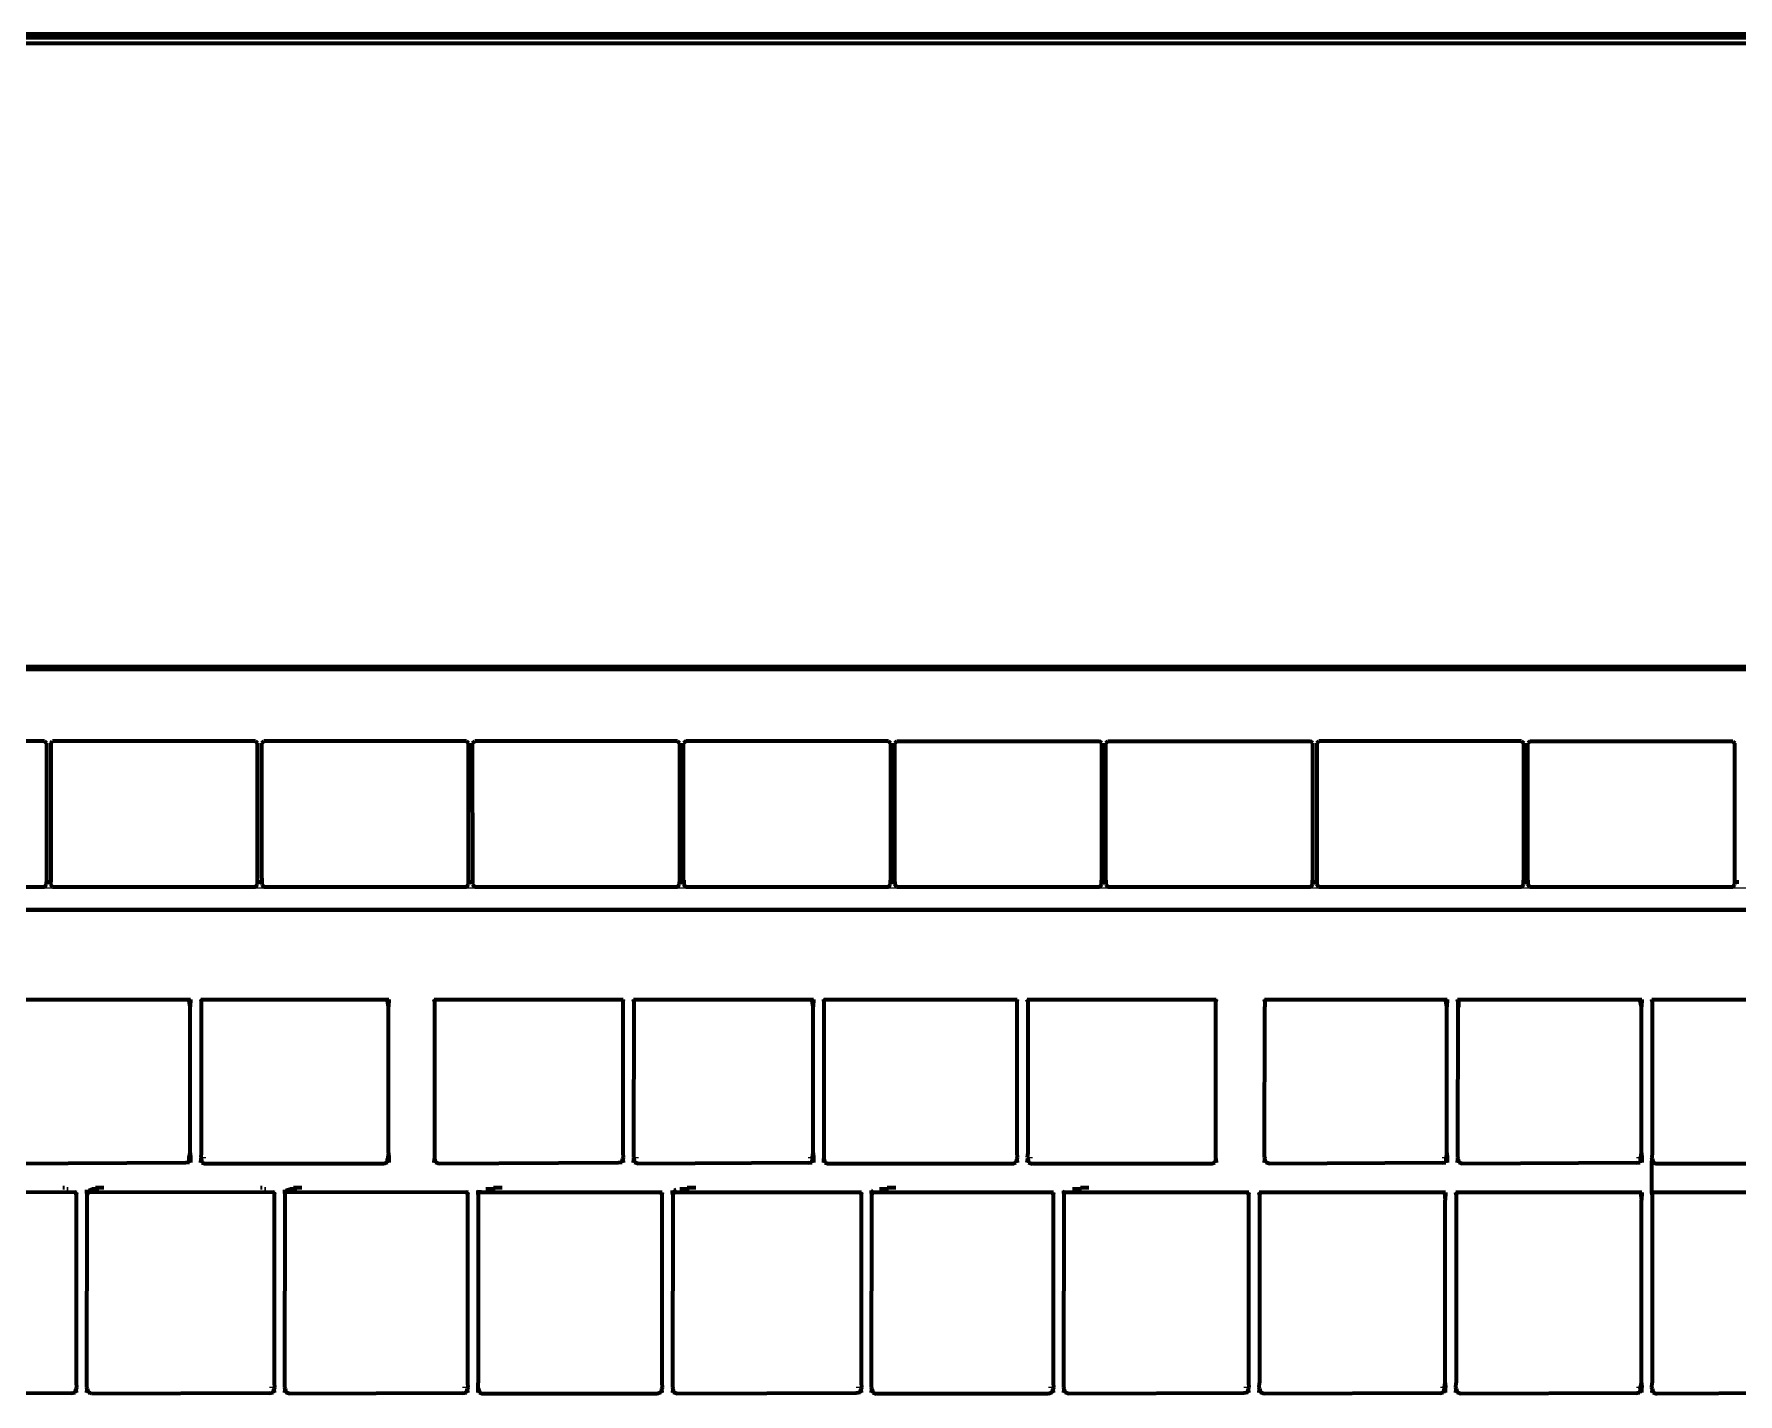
# Model space of a CAD drawing. Header units: millimetres. Extents: x 4307 to 31003, y 2809 to 20009.
# Drawn here: x 10047.6 to 10161.6, y 8753.2 to 8844.1 of the extents above; entities that cross this region are included whole.
import ezdxf

# ---------------------------------------------------------------- set-up
doc = ezdxf.new("R2010")
doc.units = ezdxf.units.MM
doc.layers.add('ProfileEdges', color=7, linetype='Continuous')

msp = doc.modelspace()

# ---------------------------------------------------------------- linework, layer by layer
for p, q in [((10222.2, 8786.99), (10020.43, 8786.99)), ((10020.43, 8785.66), (10222.2, 8785.66)), ((10057.68, 8768.61), (10045.66, 8768.64)), ((10057.94, 8768.98), (10058.02, 8768.98)), ((10058.02, 8768.65), (10057.94, 8768.64)), ((10058.71, 8768.98), (10059.05, 8768.98)), ((10058.79, 8768.64), (10058.71, 8768.65)), ((10071.21, 8768.64), (10058.79, 8768.64)), ((10071.29, 8768.65), (10071.21, 8768.64)), ((10071.22, 8768.98), (10071.29, 8768.98)), ((10074.41, 8768.64), (10074.33, 8768.65)), ((10086.63, 8768.61), (10074.41, 8768.64)), ((10086.89, 8768.98), (10086.97, 8768.98)), ((10086.97, 8768.65), (10086.89, 8768.64)), ((10087.66, 8768.98), (10088, 8768.98)), ((10087.74, 8768.64), (10087.66, 8768.65)), ((10099.36, 8768.61), (10087.74, 8768.64)), ((10099.36, 8768.98), (10099.65, 8768.98)), ((10099.7, 8768.65), (10099.62, 8768.64)), ((10099.65, 8768.98), (10099.7, 8768.98)), ((10100.39, 8768.98), (10100.47, 8768.98)), ((10100.47, 8768.64), (10100.39, 8768.65)), ((10113.24, 8768.64), (10100.47, 8768.64)), ((10113.33, 8768.65), (10113.24, 8768.64)), ((10114.01, 8768.98), (10114.36, 8768.98)), ((10114.1, 8768.64), (10114.01, 8768.65)), ((10126.56, 8768.64), (10114.1, 8768.64)), ((10126.64, 8768.65), (10126.56, 8768.64)), ((10129.89, 8768.98), (10129.97, 8768.98)), ((10129.97, 8768.64), (10129.89, 8768.65)), ((10141.77, 8768.61), (10129.97, 8768.64)), ((10141.77, 8768.98), (10142.06, 8768.98)), ((10142.11, 8768.65), (10142.02, 8768.64)), ((10142.06, 8768.98), (10142.11, 8768.98)), ((10142.79, 8768.98), (10142.88, 8768.98)), ((10142.88, 8768.64), (10142.79, 8768.65)), ((10154.78, 8768.61), (10142.88, 8768.64)), ((10154.78, 8768.98), (10155.07, 8768.98)), ((10155.12, 8768.65), (10155.03, 8768.64)), ((10155.07, 8768.98), (10155.12, 8768.98)), ((10155.8, 8768.98), (10155.89, 8768.98)), ((10155.8, 8768.65), (10155.89, 8768.64)), ((10155.89, 8768.64), (10167.79, 8768.64)), ((10050.05, 8753.25), (10050.31, 8753.25)), ((10050.4, 8753.58), (10050.31, 8753.58)), ((10050.31, 8753.25), (10050.4, 8753.25)), ((10051.08, 8753.25), (10051.17, 8753.25)), ((10063.64, 8753.58), (10063.3, 8753.58)), ((10063.3, 8753.25), (10063.56, 8753.25)), ((10063.56, 8753.25), (10063.64, 8753.25)), ((10064.33, 8753.25), (10064.41, 8753.25)), ((10064.41, 8753.25), (10064.67, 8753.25)), ((10076.58, 8753.58), (10076.23, 8753.58)), ((10076.23, 8753.25), (10076.49, 8753.25)), ((10076.49, 8753.25), (10076.58, 8753.25)), ((10077.35, 8753.58), (10077.26, 8753.58)), ((10077.26, 8753.25), (10077.35, 8753.25)), ((10077.35, 8753.25), (10077.6, 8753.25)), ((10089.24, 8753.25), (10089.5, 8753.25)), ((10089.58, 8753.58), (10089.5, 8753.58)), ((10089.5, 8753.25), (10089.58, 8753.25)), ((10090.27, 8753.25), (10090.35, 8753.25)), ((10090.35, 8753.25), (10090.61, 8753.25)), ((10102.91, 8753.58), (10102.56, 8753.58)), ((10102.56, 8753.25), (10102.82, 8753.25)), ((10102.82, 8753.25), (10102.91, 8753.25)), ((10103.68, 8753.58), (10103.59, 8753.58)), ((10103.59, 8753.25), (10103.68, 8753.25)), ((10103.68, 8753.25), (10103.93, 8753.25)), ((10115.77, 8753.58), (10115.43, 8753.58)), ((10115.43, 8753.25), (10115.68, 8753.25)), ((10115.68, 8753.25), (10115.77, 8753.25)), ((10116.54, 8753.58), (10116.45, 8753.58)), ((10116.45, 8753.25), (10116.54, 8753.25)), ((10116.54, 8753.25), (10116.8, 8753.25)), ((10128.84, 8753.58), (10128.5, 8753.58)), ((10128.5, 8753.25), (10128.76, 8753.25)), ((10128.76, 8753.25), (10128.84, 8753.25)), ((10129.61, 8753.58), (10129.53, 8753.58)), ((10129.53, 8753.25), (10129.61, 8753.25)), ((10129.61, 8753.25), (10129.87, 8753.25)), ((10141.93, 8753.58), (10141.66, 8753.58)), ((10141.66, 8753.25), (10141.81, 8753.25)), ((10141.87, 8753.26), (10142, 8753.25)), ((10142, 8753.58), (10141.93, 8753.58)), ((10142.69, 8753.25), (10142.77, 8753.25)), ((10142.77, 8753.25), (10143.03, 8753.25)), ((10155.05, 8753.58), (10154.78, 8753.58)), ((10154.78, 8753.25), (10154.93, 8753.25)), ((10154.99, 8753.26), (10155.12, 8753.25)), ((10155.12, 8753.58), (10155.05, 8753.58)), ((10155.89, 8753.58), (10155.8, 8753.58)), ((10155.8, 8753.25), (10155.89, 8753.25)), ((10155.89, 8753.25), (10156.15, 8753.25))]:
    msp.add_line(p, q)
at = {"layer": 'ProfileEdges', "lineweight": 211}
for p, q in [((10442.46, 8844.14), (9975.7, 8844.13)), ((10460.81, 8843.51), (9975.77, 8843.51)), ((9994.14, 8843.91), (10442.44, 8843.91)), ((9988.21, 8801.64), (10287.42, 8801.63)), ((10287.25, 8801.81), (9988.37, 8801.81)), ((10048.25, 8796.84), (10034.68, 8796.84)), ((10048.25, 8796.84), (10048.39, 8796.7)), ((10048.39, 8796.7), (10048.39, 8787.42)), ((10048.67, 8796.7), (10048.8, 8796.84)), ((10048.67, 8796.7), (10048.67, 8787.42)), ((10062.37, 8796.84), (10048.8, 8796.84)), ((10062.51, 8796.7), (10062.37, 8796.84)), ((10062.51, 8787.42), (10062.51, 8796.7)), ((10062.79, 8796.7), (10062.92, 8796.84)), ((10062.79, 8787.67), (10062.79, 8796.7)), ((10076.49, 8796.84), (10062.92, 8796.84)), ((10076.49, 8796.84), (10076.63, 8796.7)), ((10076.63, 8787.42), (10076.63, 8796.7)), ((10076.9, 8796.7), (10077.04, 8796.84)), ((10076.91, 8787.42), (10076.9, 8796.7)), ((10090.61, 8796.84), (10077.04, 8796.84)), ((10090.61, 8796.84), (10090.75, 8796.7)), ((10090.75, 8796.7), (10090.75, 8787.42)), ((10091.16, 8796.84), (10091.02, 8796.7)), ((10091.02, 8787.42), (10091.02, 8796.7)), ((10104.73, 8796.84), (10091.16, 8796.84)), ((10104.87, 8796.7), (10104.73, 8796.84)), ((10104.87, 8796.7), (10104.87, 8787.42)), ((10105.28, 8796.84), (10105.14, 8796.7)), ((10105.14, 8787.42), (10105.14, 8796.7)), ((10105.28, 8796.84), (10118.85, 8796.84)), ((10118.99, 8796.7), (10118.85, 8796.84)), ((10118.99, 8787.42), (10118.99, 8796.7)), ((10119.26, 8796.7), (10119.4, 8796.84)), ((10119.26, 8787.42), (10119.26, 8796.7)), ((10119.4, 8796.84), (10132.97, 8796.84)), ((10133.11, 8796.7), (10132.97, 8796.84)), ((10133.11, 8787.42), (10133.11, 8796.7)), ((10133.52, 8796.84), (10133.38, 8796.7)), ((10133.38, 8796.7), (10133.38, 8787.42)), ((10147.09, 8796.84), (10133.52, 8796.84)), ((10147.09, 8796.84), (10147.23, 8796.7)), ((10147.23, 8787.42), (10147.23, 8796.7)), ((10147.64, 8796.82), (10147.5, 8796.7)), ((10147.5, 8787.42), (10147.5, 8796.7)), ((10161.21, 8796.82), (10147.64, 8796.82)), ((10161.21, 8796.82), (10161.35, 8796.7)), ((10161.35, 8787.42), (10161.35, 8796.7)), ((10048.39, 8787.42), (10048.67, 8787.42)), ((10048.39, 8787.24), (10048.39, 8787.42)), ((10048.67, 8787.42), (10048.8, 8787.42)), ((10048.67, 8787.24), (10048.67, 8787.42)), ((10062.51, 8787.42), (10062.79, 8787.42)), ((10062.51, 8787.24), (10062.51, 8787.42)), ((10062.79, 8787.67), (10062.79, 8787.42)), ((10062.79, 8787.42), (10062.79, 8787.24)), ((10076.49, 8787.42), (10076.63, 8787.42)), ((10076.63, 8787.42), (10076.91, 8787.42)), ((10076.63, 8787.24), (10076.63, 8787.42)), ((10076.9, 8787.24), (10076.91, 8787.42)), ((10090.75, 8787.42), (10091.02, 8787.42)), ((10090.75, 8787.24), (10090.75, 8787.42)), ((10091.02, 8787.42), (10091.16, 8787.42)), ((10091.02, 8787.42), (10091.02, 8787.24)), ((10104.73, 8787.42), (10104.87, 8787.42)), ((10104.87, 8787.42), (10105.14, 8787.42)), ((10104.87, 8787.24), (10104.87, 8787.42)), ((10105.14, 8787.42), (10105.14, 8787.24)), ((10118.85, 8787.42), (10118.99, 8787.42)), ((10118.99, 8787.24), (10118.99, 8787.42)), ((10118.99, 8787.42), (10119.26, 8787.42)), ((10119.26, 8787.42), (10119.4, 8787.42)), ((10119.26, 8787.24), (10119.26, 8787.42)), ((10132.97, 8787.42), (10133.11, 8787.42)), ((10133.11, 8787.24), (10133.11, 8787.42)), ((10133.11, 8787.42), (10133.38, 8787.42)), ((10133.38, 8787.24), (10133.38, 8787.42)), ((10133.38, 8787.42), (10133.52, 8787.42)), ((10147.09, 8787.42), (10147.23, 8787.42)), ((10147.23, 8787.24), (10147.23, 8787.42)), ((10147.23, 8787.42), (10147.5, 8787.42)), ((10147.5, 8787.42), (10147.64, 8787.42)), ((10147.5, 8787.42), (10147.5, 8787.24)), ((10161.21, 8787.42), (10161.35, 8787.42)), ((10161.35, 8787.24), (10161.35, 8787.42)), ((10161.35, 8787.42), (10161.62, 8787.42)), ((10034.68, 8787.09), (10048.25, 8787.09)), ((10048.25, 8787.09), (10048.39, 8787.24)), ((10048.8, 8787.09), (10048.67, 8787.24)), ((10048.8, 8787.09), (10062.37, 8787.09)), ((10062.37, 8787.09), (10062.51, 8787.24)), ((10062.79, 8787.24), (10062.92, 8787.09)), ((10062.92, 8787.09), (10076.49, 8787.09)), ((10076.49, 8787.09), (10076.63, 8787.24)), ((10076.9, 8787.24), (10077.04, 8787.09)), ((10077.04, 8787.09), (10090.61, 8787.09)), ((10090.61, 8787.09), (10090.75, 8787.24)), ((10091.02, 8787.24), (10091.16, 8787.09)), ((10091.16, 8787.09), (10104.73, 8787.09)), ((10104.73, 8787.09), (10104.87, 8787.24)), ((10105.28, 8787.09), (10105.14, 8787.24)), ((10105.28, 8787.09), (10118.85, 8787.09)), ((10118.85, 8787.09), (10118.99, 8787.24)), ((10119.26, 8787.24), (10119.4, 8787.09)), ((10119.4, 8787.09), (10132.97, 8787.09)), ((10132.97, 8787.09), (10133.11, 8787.24)), ((10133.52, 8787.09), (10133.38, 8787.24)), ((10133.52, 8787.09), (10147.09, 8787.09)), ((10147.09, 8787.09), (10147.23, 8787.24)), ((10147.64, 8787.09), (10147.5, 8787.24)), ((10147.64, 8787.09), (10161.21, 8787.09)), ((10161.21, 8787.09), (10161.35, 8787.24)), ((10222.2, 8785.53), (10020.43, 8785.53)), ((10045.65, 8779.55), (10057.92, 8779.55)), ((10057.92, 8779.55), (10057.94, 8779.45)), ((10057.92, 8779.55), (10058.02, 8779.55)), ((10058, 8779.05), (10057.94, 8779.45)), ((10058.02, 8779.55), (10058, 8779.05)), ((10058.71, 8779.55), (10058.78, 8779.55)), ((10058.71, 8779.55), (10058.73, 8779.43)), ((10058.78, 8779.55), (10058.73, 8779.43)), ((10058.73, 8779.43), (10058.73, 8769.28)), ((10058.78, 8779.55), (10071.19, 8779.55)), ((10071.19, 8779.55), (10071.21, 8779.45)), ((10071.19, 8779.55), (10071.29, 8779.55)), ((10071.27, 8779.05), (10071.21, 8779.45)), ((10071.29, 8779.55), (10071.27, 8779.05)), ((10074.35, 8779.43), (10074.33, 8779.55)), ((10074.33, 8779.55), (10074.4, 8779.55)), ((10074.4, 8779.55), (10074.35, 8779.43)), ((10074.35, 8779.43), (10074.35, 8768.91)), ((10074.4, 8779.55), (10086.92, 8779.55)), ((10086.92, 8779.55), (10086.95, 8779.43)), ((10086.92, 8779.55), (10086.97, 8779.55)), ((10086.97, 8779.55), (10086.95, 8779.43)), ((10086.95, 8779.43), (10086.95, 8769.28)), ((10087.66, 8779.55), (10087.71, 8779.55)), ((10087.68, 8779.43), (10087.66, 8779.55)), ((10087.68, 8779.43), (10087.66, 8768.98)), ((10087.68, 8779.43), (10087.71, 8779.55)), ((10087.71, 8779.55), (10099.6, 8779.55)), ((10099.6, 8779.55), (10099.62, 8779.45)), ((10099.6, 8779.55), (10099.7, 8779.55)), ((10099.68, 8779.05), (10099.62, 8779.45)), ((10099.7, 8779.55), (10099.68, 8779.05)), ((10100.39, 8779.55), (10100.46, 8779.55)), ((10100.41, 8779.43), (10100.39, 8779.55)), ((10100.46, 8779.55), (10100.41, 8779.43)), ((10100.41, 8779.43), (10100.41, 8769.28)), ((10100.46, 8779.55), (10113.28, 8779.55)), ((10113.28, 8779.55), (10113.31, 8779.43)), ((10113.28, 8779.55), (10113.33, 8779.55)), ((10113.33, 8779.55), (10113.31, 8779.43)), ((10113.31, 8779.43), (10113.31, 8769.28)), ((10114.01, 8779.55), (10114.09, 8779.55)), ((10114.04, 8779.43), (10114.01, 8779.55)), ((10114.09, 8779.55), (10114.04, 8779.43)), ((10114.04, 8779.43), (10114.04, 8769.28)), ((10114.09, 8779.55), (10126.59, 8779.55)), ((10126.59, 8779.55), (10126.62, 8779.43)), ((10126.59, 8779.55), (10126.64, 8779.55)), ((10126.64, 8779.55), (10126.62, 8779.43)), ((10126.62, 8768.91), (10126.62, 8779.43)), ((10129.89, 8779.55), (10129.94, 8779.55)), ((10129.91, 8779.43), (10129.89, 8779.55)), ((10129.94, 8779.55), (10129.91, 8779.43)), ((10129.91, 8779.43), (10129.91, 8779.05)), ((10129.94, 8779.55), (10142, 8779.55)), ((10142, 8779.55), (10142.02, 8779.45)), ((10142, 8779.55), (10142.11, 8779.55)), ((10142.09, 8779.05), (10142.02, 8779.45)), ((10142.11, 8779.55), (10142.09, 8779.05)), ((10142.79, 8779.55), (10142.84, 8779.55)), ((10142.81, 8779.43), (10142.79, 8779.55)), ((10142.81, 8779.43), (10142.79, 8768.98)), ((10142.84, 8779.55), (10142.81, 8779.43)), ((10142.84, 8779.55), (10142.88, 8779.55)), ((10142.88, 8779.55), (10155.01, 8779.55)), ((10142.88, 8779.04), (10142.88, 8779.55)), ((10155.01, 8779.55), (10155.03, 8779.45)), ((10155.01, 8779.55), (10155.12, 8779.55)), ((10155.1, 8779.05), (10155.03, 8779.45)), ((10155.12, 8779.55), (10155.1, 8779.05)), ((10155.8, 8779.55), (10155.85, 8779.55)), ((10155.83, 8779.43), (10155.8, 8779.55)), ((10155.85, 8779.55), (10155.83, 8779.43)), ((10155.83, 8779.43), (10155.83, 8769.28)), ((10155.85, 8779.55), (10167.77, 8779.55)), ((10058, 8769.28), (10058, 8779.05)), ((10071.27, 8769.28), (10071.27, 8779.05)), ((10099.68, 8769.28), (10099.68, 8779.05)), ((10129.89, 8768.98), (10129.91, 8779.05)), ((10142.09, 8769.28), (10142.09, 8779.05)), ((10155.1, 8769.28), (10155.1, 8779.05)), ((10057.94, 8768.98), (10058, 8769.28)), ((10058, 8769.28), (10058.02, 8768.98)), ((10058.73, 8769.28), (10058.71, 8768.98)), ((10071.27, 8769.28), (10071.22, 8768.98)), ((10071.27, 8769.28), (10071.29, 8768.98)), ((10086.95, 8769.28), (10086.97, 8768.98)), ((10099.65, 8768.98), (10099.68, 8769.28)), ((10099.68, 8769.28), (10099.7, 8768.98)), ((10100.41, 8769.28), (10100.39, 8768.98)), ((10113.31, 8769.28), (10113.33, 8768.98)), ((10114.04, 8769.28), (10114.01, 8768.98)), ((10142.06, 8768.98), (10142.09, 8769.28)), ((10142.09, 8769.28), (10142.11, 8768.98)), ((10155.07, 8768.98), (10155.1, 8769.28)), ((10155.1, 8769.28), (10155.12, 8768.98)), ((10155.83, 8769.28), (10155.8, 8768.98)), ((10057.68, 8768.61), (10045.92, 8768.55)), ((10057.94, 8768.64), (10057.68, 8768.61)), ((10057.94, 8768.64), (10057.94, 8768.98)), ((10058.02, 8768.98), (10058.02, 8768.65)), ((10058.71, 8768.98), (10058.73, 8768.91)), ((10058.71, 8768.65), (10058.73, 8768.91)), ((10058.73, 8768.91), (10058.79, 8768.64)), ((10058.79, 8768.64), (10059.05, 8768.55)), ((10070.95, 8768.55), (10059.05, 8768.55)), ((10071.21, 8768.64), (10070.95, 8768.55)), ((10071.22, 8768.98), (10071.21, 8768.89)), ((10071.21, 8768.64), (10071.21, 8768.89)), ((10071.29, 8768.98), (10071.29, 8768.65)), ((10074.33, 8768.65), (10074.35, 8768.91)), ((10074.35, 8768.91), (10074.41, 8768.64)), ((10074.67, 8768.55), (10074.41, 8768.64)), ((10086.63, 8768.61), (10074.67, 8768.55)), ((10086.89, 8768.64), (10086.63, 8768.61)), ((10086.89, 8768.64), (10086.95, 8768.91)), ((10086.97, 8768.98), (10086.95, 8768.91)), ((10086.95, 8768.91), (10086.97, 8768.65)), ((10087.66, 8768.98), (10087.68, 8768.91)), ((10087.66, 8768.65), (10087.68, 8768.91)), ((10087.68, 8768.91), (10087.74, 8768.64)), ((10088, 8768.55), (10087.74, 8768.64)), ((10099.36, 8768.61), (10088, 8768.55)), ((10099.36, 8768.61), (10099.62, 8768.64)), ((10099.62, 8768.64), (10099.65, 8768.98)), ((10099.7, 8768.98), (10099.7, 8768.65)), ((10100.39, 8768.98), (10100.41, 8768.91)), ((10100.39, 8768.65), (10100.41, 8768.91)), ((10100.41, 8768.91), (10100.47, 8768.64)), ((10100.47, 8768.64), (10100.73, 8768.55)), ((10112.99, 8768.55), (10100.73, 8768.55)), ((10112.99, 8768.55), (10113.24, 8768.64)), ((10113.31, 8768.91), (10113.24, 8768.64)), ((10113.33, 8768.98), (10113.31, 8768.91)), ((10113.31, 8768.91), (10113.33, 8768.65)), ((10114.01, 8768.98), (10114.04, 8768.91)), ((10114.01, 8768.65), (10114.04, 8768.91)), ((10114.04, 8768.91), (10114.1, 8768.64)), ((10114.1, 8768.64), (10114.36, 8768.55)), ((10126.3, 8768.55), (10114.36, 8768.55)), ((10126.3, 8768.55), (10126.56, 8768.64)), ((10126.62, 8768.91), (10126.56, 8768.64)), ((10126.62, 8768.91), (10126.64, 8768.65)), ((10129.89, 8768.98), (10129.91, 8768.91)), ((10129.89, 8768.65), (10129.91, 8768.91)), ((10129.97, 8768.64), (10129.91, 8768.91)), ((10130.23, 8768.55), (10129.97, 8768.64)), ((10141.77, 8768.61), (10130.23, 8768.55)), ((10141.77, 8768.61), (10142.02, 8768.64)), ((10142.02, 8768.64), (10142.06, 8768.98)), ((10142.11, 8768.98), (10142.11, 8768.65)), ((10142.79, 8768.98), (10142.81, 8768.91)), ((10142.79, 8768.65), (10142.81, 8768.91)), ((10142.81, 8768.91), (10142.88, 8768.64)), ((10143.14, 8768.55), (10142.88, 8768.64)), ((10154.78, 8768.61), (10143.14, 8768.55)), ((10154.78, 8768.61), (10155.03, 8768.64)), ((10155.03, 8768.64), (10155.07, 8768.98)), ((10155.12, 8768.98), (10155.12, 8768.65)), ((10155.83, 8768.91), (10155.8, 8768.98)), ((10155.8, 8768.65), (10155.83, 8768.91)), ((10155.8, 8766.63), (10155.8, 8768.65)), ((10155.83, 8768.91), (10155.89, 8768.64)), ((10155.89, 8768.64), (10156.15, 8768.55)), ((10167.54, 8768.55), (10156.15, 8768.55)), ((10049.48, 8766.96), (10049.6, 8766.96)), ((10049.83, 8766.86), (10049.75, 8766.86)), ((10051.43, 8766.86), (10051.21, 8766.76)), ((10051.9, 8766.86), (10051.43, 8766.86)), ((10051.66, 8766.96), (10052.23, 8766.96)), ((10062.71, 8766.96), (10062.82, 8766.96)), ((10063.06, 8766.86), (10062.98, 8766.86)), ((10064.41, 8766.77), (10064.67, 8766.86)), ((10065.14, 8766.86), (10064.67, 8766.86)), ((10064.91, 8766.96), (10065.48, 8766.96)), ((10078.4, 8766.86), (10077.79, 8766.86)), ((10078.3, 8766.96), (10078.87, 8766.96)), ((10091.38, 8766.86), (10090.77, 8766.86)), ((10091.26, 8766.96), (10091.83, 8766.96)), ((10104.72, 8766.86), (10104.12, 8766.86)), ((10104.64, 8766.96), (10105.21, 8766.96)), ((10117.65, 8766.86), (10117.04, 8766.86)), ((10117.57, 8766.96), (10118.14, 8766.96)), ((10050.34, 8766.65), (10038.06, 8766.63)), ((10050.38, 8766.51), (10050.34, 8766.65)), ((10050.4, 8766.63), (10050.34, 8766.65)), ((10050.4, 8766.63), (10050.38, 8766.51)), ((10050.38, 8766.51), (10050.38, 8753.89)), ((10051.08, 8766.63), (10051.08, 8766.81)), ((10051.16, 8766.63), (10051.08, 8766.63)), ((10051.1, 8766.51), (10051.08, 8766.63)), ((10051.08, 8753.58), (10051.1, 8766.51)), ((10051.16, 8766.63), (10051.1, 8766.51)), ((10063.59, 8766.65), (10051.16, 8766.63)), ((10051.21, 8766.76), (10051.17, 8766.65)), ((10063.59, 8766.65), (10063.62, 8766.51)), ((10063.64, 8766.63), (10063.59, 8766.65)), ((10063.64, 8766.63), (10063.62, 8766.51)), ((10063.62, 8766.51), (10063.62, 8753.89)), ((10064.33, 8766.63), (10064.33, 8766.81)), ((10064.38, 8766.63), (10064.33, 8766.63)), ((10064.35, 8766.51), (10064.33, 8766.63)), ((10064.33, 8753.58), (10064.35, 8766.51)), ((10064.35, 8766.51), (10064.38, 8766.63)), ((10064.38, 8766.63), (10064.41, 8766.77)), ((10076.52, 8766.65), (10064.38, 8766.63)), ((10076.52, 8766.65), (10076.55, 8766.51)), ((10076.58, 8766.63), (10076.52, 8766.65)), ((10076.58, 8766.63), (10076.55, 8766.51)), ((10076.55, 8766.51), (10076.55, 8753.89)), ((10077.26, 8766.63), (10077.26, 8766.76)), ((10077.31, 8766.63), (10077.26, 8766.63)), ((10077.28, 8766.51), (10077.26, 8766.63)), ((10077.28, 8766.51), (10077.31, 8766.63)), ((10077.28, 8766.51), (10077.28, 8753.89)), ((10077.31, 8766.63), (10077.35, 8766.77)), ((10089.53, 8766.63), (10077.31, 8766.63)), ((10077.37, 8766.78), (10077.35, 8766.77)), ((10089.56, 8766.51), (10089.53, 8766.63)), ((10089.58, 8766.63), (10089.53, 8766.63)), ((10089.58, 8766.63), (10089.56, 8766.51)), ((10089.56, 8766.51), (10089.56, 8753.89)), ((10090.27, 8766.63), (10090.27, 8766.76)), ((10090.34, 8766.63), (10090.27, 8766.63)), ((10090.29, 8766.51), (10090.27, 8766.63)), ((10090.29, 8766.51), (10090.27, 8753.58)), ((10090.34, 8766.63), (10090.29, 8766.51)), ((10090.4, 8766.76), (10090.34, 8766.63)), ((10102.86, 8766.63), (10090.34, 8766.63)), ((10090.51, 8766.81), (10090.4, 8766.76)), ((10102.86, 8766.63), (10102.89, 8766.51)), ((10102.91, 8766.63), (10102.86, 8766.63)), ((10102.91, 8766.63), (10102.89, 8766.51)), ((10102.89, 8766.51), (10102.89, 8753.89)), ((10103.59, 8766.63), (10103.59, 8766.76)), ((10103.64, 8766.63), (10103.59, 8766.63)), ((10103.61, 8766.51), (10103.59, 8766.63)), ((10103.59, 8753.58), (10103.61, 8766.51)), ((10103.64, 8766.63), (10103.61, 8766.51)), ((10103.68, 8766.77), (10103.64, 8766.63)), ((10115.72, 8766.63), (10103.64, 8766.63)), ((10103.7, 8766.78), (10103.68, 8766.77)), ((10115.75, 8766.51), (10115.72, 8766.63)), ((10115.77, 8766.63), (10115.72, 8766.63)), ((10115.77, 8766.63), (10115.75, 8766.51)), ((10115.75, 8766.51), (10115.75, 8753.89)), ((10116.45, 8766.63), (10116.45, 8766.75)), ((10116.5, 8766.63), (10116.45, 8766.63)), ((10116.48, 8766.51), (10116.45, 8766.63)), ((10116.45, 8753.58), (10116.48, 8766.51)), ((10116.48, 8766.51), (10116.5, 8766.63)), ((10116.5, 8766.63), (10116.54, 8766.77)), ((10128.79, 8766.63), (10116.5, 8766.63)), ((10128.82, 8766.51), (10128.79, 8766.63)), ((10128.84, 8766.63), (10128.79, 8766.63)), ((10128.84, 8766.63), (10128.82, 8766.51)), ((10128.82, 8766.51), (10128.82, 8753.89)), ((10129.6, 8766.63), (10129.53, 8766.63)), ((10129.55, 8766.51), (10129.53, 8766.63)), ((10129.6, 8766.63), (10129.55, 8766.51)), ((10129.55, 8766.51), (10129.55, 8753.89)), ((10141.93, 8766.64), (10129.6, 8766.63)), ((10141.93, 8766.64), (10141.98, 8766.13)), ((10142, 8766.63), (10141.93, 8766.64)), ((10142, 8766.63), (10141.98, 8766.13)), ((10141.98, 8753.89), (10141.98, 8766.13)), ((10142.76, 8766.63), (10142.69, 8766.63)), ((10142.71, 8766.51), (10142.69, 8766.63)), ((10142.76, 8766.63), (10142.71, 8766.51)), ((10142.71, 8766.51), (10142.71, 8753.89)), ((10155.05, 8766.64), (10142.76, 8766.63)), ((10155.05, 8766.64), (10155.1, 8766.13)), ((10155.12, 8766.63), (10155.05, 8766.64)), ((10155.12, 8766.63), (10155.1, 8766.13)), ((10155.1, 8753.89), (10155.1, 8766.13)), ((10155.88, 8766.63), (10155.8, 8766.63)), ((10155.83, 8766.51), (10155.8, 8766.63)), ((10155.88, 8766.63), (10155.83, 8766.51)), ((10155.83, 8766.51), (10155.83, 8753.89)), ((10167.81, 8766.64), (10155.88, 8766.63)), ((10050.05, 8753.21), (10038.35, 8753.16)), ((10050.05, 8753.21), (10050.31, 8753.25)), ((10050.31, 8753.25), (10050.38, 8753.51)), ((10050.38, 8753.89), (10050.4, 8753.58)), ((10050.4, 8753.58), (10050.38, 8753.51)), ((10050.4, 8753.25), (10050.38, 8753.51)), ((10051.1, 8753.51), (10051.08, 8753.58)), ((10051.08, 8753.25), (10051.1, 8753.51)), ((10051.1, 8753.51), (10051.17, 8753.25)), ((10051.17, 8753.25), (10051.27, 8753.25)), ((10051.43, 8753.16), (10051.27, 8753.25)), ((10063.3, 8753.21), (10051.43, 8753.16)), ((10063.3, 8753.21), (10063.56, 8753.25)), ((10063.56, 8753.25), (10063.62, 8753.51)), ((10063.62, 8753.89), (10063.64, 8753.58)), ((10063.64, 8753.58), (10063.62, 8753.51)), ((10063.64, 8753.25), (10063.62, 8753.51)), ((10064.35, 8753.51), (10064.33, 8753.58)), ((10064.33, 8753.25), (10064.35, 8753.51)), ((10064.35, 8753.51), (10064.41, 8753.25)), ((10064.67, 8753.16), (10064.41, 8753.25)), ((10076.23, 8753.21), (10064.67, 8753.16)), ((10076.23, 8753.21), (10076.49, 8753.25)), ((10076.49, 8753.25), (10076.55, 8753.51)), ((10076.55, 8753.89), (10076.58, 8753.58)), ((10076.58, 8753.58), (10076.55, 8753.51)), ((10076.58, 8753.25), (10076.55, 8753.51)), ((10077.26, 8753.58), (10077.28, 8753.89)), ((10077.28, 8753.51), (10077.26, 8753.58)), ((10077.26, 8753.25), (10077.28, 8753.51)), ((10077.28, 8753.51), (10077.35, 8753.25)), ((10077.35, 8753.25), (10077.6, 8753.16)), ((10089.24, 8753.16), (10077.6, 8753.16)), ((10089.5, 8753.25), (10089.24, 8753.16)), ((10089.56, 8753.51), (10089.5, 8753.25)), ((10089.56, 8753.89), (10089.58, 8753.58)), ((10089.58, 8753.58), (10089.56, 8753.51)), ((10089.58, 8753.25), (10089.56, 8753.51)), ((10090.27, 8753.58), (10090.29, 8753.51)), ((10090.29, 8753.51), (10090.27, 8753.25)), ((10090.29, 8753.51), (10090.35, 8753.25)), ((10090.61, 8753.16), (10090.35, 8753.25)), ((10102.56, 8753.21), (10090.61, 8753.16)), ((10102.82, 8753.25), (10102.56, 8753.21)), ((10102.82, 8753.25), (10102.89, 8753.51)), ((10102.89, 8753.89), (10102.91, 8753.58)), ((10102.91, 8753.58), (10102.89, 8753.51)), ((10102.91, 8753.25), (10102.89, 8753.51)), ((10103.61, 8753.51), (10103.59, 8753.58)), ((10103.59, 8753.25), (10103.61, 8753.51)), ((10103.61, 8753.51), (10103.68, 8753.25)), ((10103.68, 8753.25), (10103.93, 8753.16)), ((10115.43, 8753.16), (10103.93, 8753.16)), ((10115.68, 8753.25), (10115.43, 8753.16)), ((10115.68, 8753.25), (10115.75, 8753.51)), ((10115.75, 8753.89), (10115.77, 8753.58)), ((10115.77, 8753.58), (10115.75, 8753.51)), ((10115.77, 8753.25), (10115.75, 8753.51)), ((10116.48, 8753.51), (10116.45, 8753.58)), ((10116.45, 8753.25), (10116.48, 8753.51)), ((10116.54, 8753.25), (10116.48, 8753.51)), ((10116.8, 8753.16), (10116.54, 8753.25)), ((10128.5, 8753.21), (10116.8, 8753.16)), ((10128.76, 8753.25), (10128.5, 8753.21)), ((10128.76, 8753.25), (10128.82, 8753.51)), ((10128.82, 8753.89), (10128.84, 8753.58)), ((10128.82, 8753.51), (10128.84, 8753.58)), ((10128.84, 8753.25), (10128.82, 8753.51)), ((10129.53, 8753.58), (10129.55, 8753.89)), ((10129.55, 8753.51), (10129.53, 8753.58)), ((10129.53, 8753.25), (10129.55, 8753.51)), ((10129.55, 8753.51), (10129.61, 8753.25)), ((10129.87, 8753.16), (10129.61, 8753.25)), ((10141.66, 8753.21), (10129.87, 8753.16)), ((10141.66, 8753.21), (10141.81, 8753.25)), ((10141.81, 8753.25), (10141.87, 8753.26)), ((10141.87, 8753.26), (10141.92, 8753.49)), ((10141.92, 8753.49), (10141.93, 8753.58)), ((10141.93, 8753.58), (10141.98, 8753.89)), ((10141.98, 8753.89), (10142, 8753.58)), ((10142, 8753.25), (10142, 8753.58)), ((10142.69, 8753.58), (10142.71, 8753.89)), ((10142.71, 8753.51), (10142.69, 8753.58)), ((10142.69, 8753.25), (10142.71, 8753.51)), ((10142.71, 8753.51), (10142.77, 8753.25)), ((10143.03, 8753.16), (10142.77, 8753.25)), ((10154.78, 8753.21), (10143.03, 8753.16)), ((10154.78, 8753.21), (10154.93, 8753.25)), ((10154.93, 8753.25), (10154.99, 8753.26)), ((10155.03, 8753.49), (10154.99, 8753.26)), ((10155.03, 8753.49), (10155.05, 8753.58)), ((10155.05, 8753.58), (10155.1, 8753.89)), ((10155.1, 8753.89), (10155.12, 8753.58)), ((10155.12, 8753.25), (10155.12, 8753.58)), ((10155.8, 8753.58), (10155.83, 8753.89)), ((10155.83, 8753.51), (10155.8, 8753.58)), ((10155.83, 8753.51), (10155.8, 8753.25)), ((10155.83, 8753.51), (10155.89, 8753.25)), ((10155.89, 8753.25), (10156.15, 8753.16)), ((10167.54, 8753.21), (10156.15, 8753.16))]:
    msp.add_line(p, q, dxfattribs=at)

doc.saveas('drawing.dxf')
